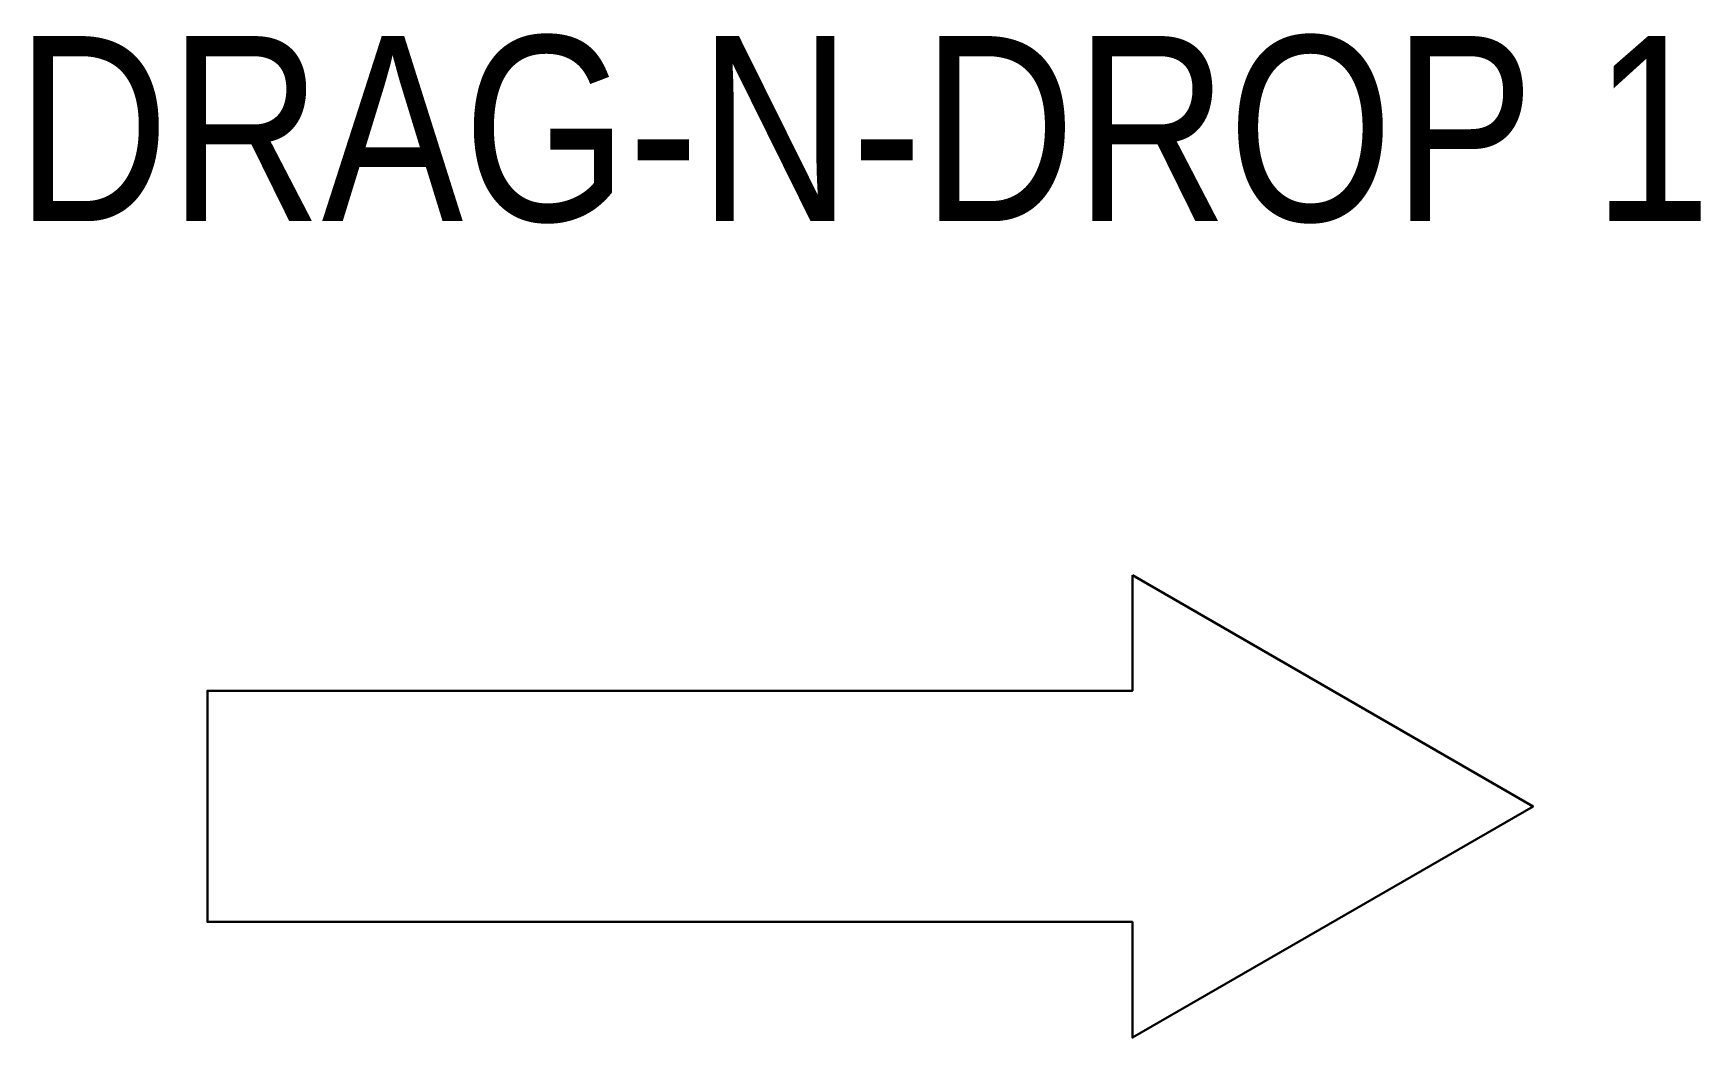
# Model space of a CAD drawing. Header units: inches. Extents: x -1.62 to 0.18, y -0.25 to 0.84.
import ezdxf

# ---------------------------------------------------------------- set-up
doc = ezdxf.new("R2010")
doc.units = ezdxf.units.IN
doc.header["$MEASUREMENT"] = 0
doc.layers.add('Objects', color=4, linetype='Continuous', lineweight=30)
doc.styles.get("Standard").update_dxf_attribs({"font": 'ARIALN.TTF'})

msp = doc.modelspace()

# ---------------------------------------------------------------- linework, layer by layer
at = {"layer": 'Objects'}
msp.add_lwpolyline([(-0.433, 0.25), (0, 0), (-0.433, -0.25), (-0.433, -0.125), (-1.433, -0.125), (-1.433, 0.125), (-0.433, 0.125)], close=True, dxfattribs=at)

# ---------------------------------------------------------------- texts
at = {"layer": 'Objects', "insert": (-1.64, 0.8325), "char_height": 0.2, "attachment_point": 1}
msp.add_mtext_dynamic_manual_height_columns('DRAG-N-DROP 1', width=1.93715, gutter_width=1, heights=[0], dxfattribs=at)

doc.saveas('drawing.dxf')
